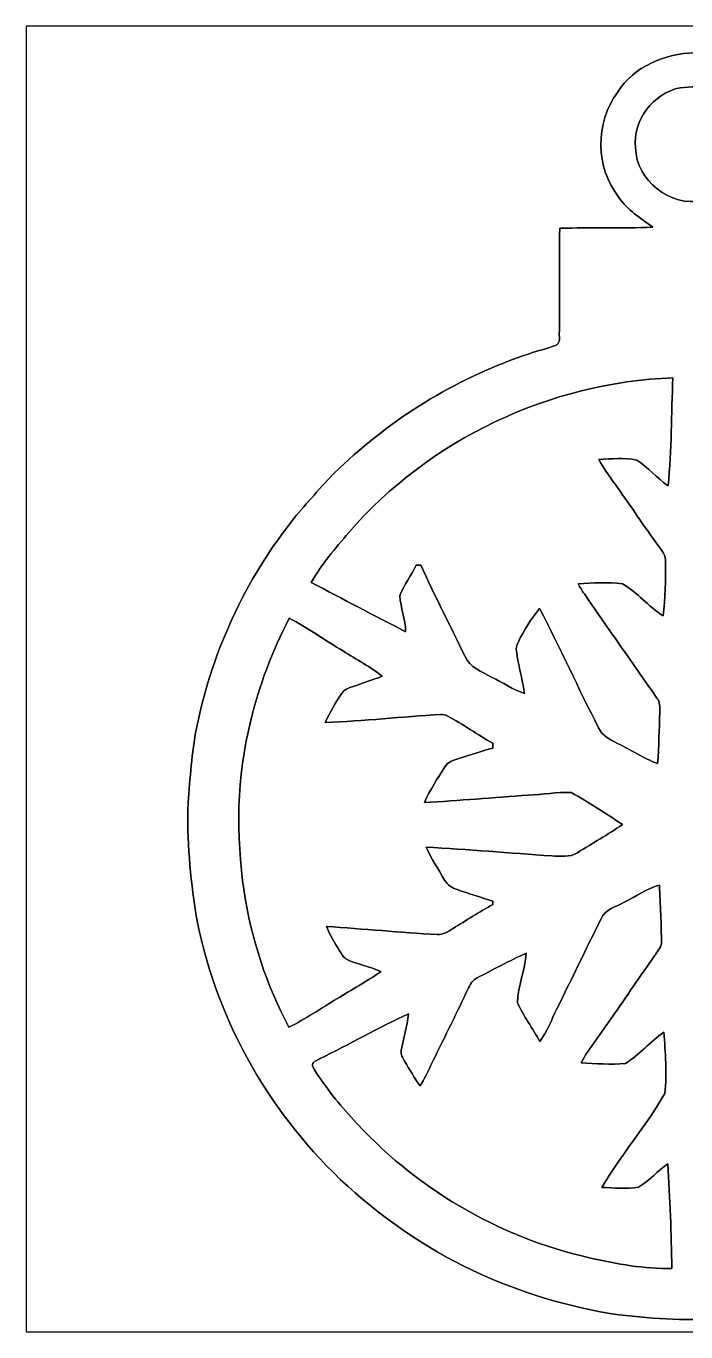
# Model space of a CAD drawing. Header units: centimetres. Extents: x -16.8 to 16.8, y -16.7 to 16.7.
# Drawn here: x -16.77 to 0.07, y -16.67 to 16.67 of the extents above; entities that cross this region are included whole.
import ezdxf

# ---------------------------------------------------------------- set-up
doc = ezdxf.new("R2010")
doc.units = ezdxf.units.CM
doc.header["$MEASUREMENT"] = 0
doc.layers.add('Layer 1', color=7, linetype='Continuous')

msp = doc.modelspace()

# ---------------------------------------------------------------- linework, layer by layer
at = {"layer": 'Layer 1', "color": 7}
for points, knots in [([(-16.77458, 16.66875), (-16.77458, 16.66875), (16.77458, 16.66875), (16.77458, 16.66875), (16.77458, 16.66875), (16.77458, 16.66875), (16.77458, -16.66875), (16.77458, -16.66875), (16.77458, -16.66875), (16.77458, -16.66875), (-16.77458, -16.66875), (-16.77458, -16.66875), (-16.77458, -16.66875), (-16.77458, -16.66875), (-16.77458, 16.66875), (-16.77458, 16.66875), (-16.77458, 16.66875), (-16.77458, 16.66875), (-16.77458, 16.66875), (-16.77458, 16.66875)], [0, 0, 0, 0, 0.16666667, 0.16666667, 0.16666667, 0.16666667, 0.33333333, 0.33333333, 0.33333333, 0.33333333, 0.5, 0.5, 0.5, 0.5, 0.66666667, 0.66666667, 0.66666667, 0.66666667, 1, 1, 1, 1]), ([(-1.67675, 14.97647), (-2.25178, 14.20354), (-2.23732, 13.05137), (-1.63689, 12.29713), (-1.63689, 12.29713), (-1.42346, 11.96763), (-1.07597, 11.77008), (-0.77541, 11.53231), (-0.77541, 11.53231), (-1.56633, 11.50302), (-2.35797, 11.53195), (-3.14889, 11.50691), (-3.14889, 11.50691), (-3.17394, 10.59356), (-3.14149, 9.67952), (-3.16054, 8.76582), (-3.16054, 8.76582), (-3.14325, 8.68221), (-3.15948, 8.54639), (-3.25896, 8.51852), (-3.25896, 8.51852), (-3.47733, 8.43068), (-3.70911, 8.38235), (-3.93065, 8.30404), (-3.93065, 8.30404), (-5.68572, 7.71984), (-7.30956, 6.74793), (-8.6614, 5.4864), (-8.6614, 5.4864), (-9.06039, 5.13221), (-9.39765, 4.71629), (-9.75325, 4.32082), (-9.75325, 4.32082), (-11.09451, 2.72591), (-12.01349, 0.78352), (-12.42483, -1.25801), (-12.42483, -1.25801), (-12.55007, -1.88419), (-12.58394, -2.52342), (-12.64073, -3.15842), (-12.64073, -3.15842), (-12.6746, -4.10422), (-12.58041, -5.04966), (-12.44318, -5.98452), (-12.44318, -5.98452), (-11.98033, -8.56686), (-10.64084, -10.96257), (-8.75383, -12.77479), (-8.75383, -12.77479), (-7.747, -13.70894), (-6.61282, -14.51857), (-5.36575, -15.10065), (-5.36575, -15.10065), (-4.18536, -15.65945), (-2.92171, -16.04327), (-1.62948, -16.23413), (-1.62948, -16.23413), (-0.72073, -16.34031), (0.19756, -16.39147), (1.11125, -16.32268), (1.11125, -16.32268), (4.48627, -16.15934), (7.76041, -14.57254), (10.0009, -12.04701), (10.0009, -12.04701), (11.37602, -10.50502), (12.38603, -8.63036), (12.86157, -6.61635), (12.86157, -6.61635), (13.18436, -5.32694), (13.22458, -3.98286), (13.14732, -2.66171), (13.14732, -2.66171), (13.02244, -0.84208), (12.47281, 0.94686), (11.55347, 2.52201), (11.55347, 2.52201), (10.14801, 4.99886), (7.87471, 6.95784), (5.23875, 8.02569), (5.23875, 8.02569), (4.7438, 8.24124), (4.22134, 8.38235), (3.71122, 8.55662), (3.71122, 8.55662), (3.71792, 9.54052), (3.73662, 10.52512), (3.71052, 11.50902), (3.71052, 11.50902), (2.91077, 11.53477), (2.10961, 11.49033), (1.31092, 11.54642), (1.31092, 11.54642), (2.08809, 11.96199), (2.71216, 12.79172), (2.63102, 13.70612), (2.63102, 13.70612), (2.64407, 14.20954), (2.46415, 14.70448), (2.15124, 15.09607), (2.15124, 15.09607), (1.71732, 15.66757), (1.00436, 15.9579), (0.30163, 15.98965), (0.30163, 15.98965), (-0.4639, 15.9699), (-1.25377, 15.63934), (-1.67675, 14.97647)], [0, 0, 0, 0, 0.03571429, 0.03571429, 0.03571429, 0.03571429, 0.07142857, 0.07142857, 0.07142857, 0.07142857, 0.10714286, 0.10714286, 0.10714286, 0.10714286, 0.14285714, 0.14285714, 0.14285714, 0.14285714, 0.17857143, 0.17857143, 0.17857143, 0.17857143, 0.21428571, 0.21428571, 0.21428571, 0.21428571, 0.25, 0.25, 0.25, 0.25, 0.28571429, 0.28571429, 0.28571429, 0.28571429, 0.32142857, 0.32142857, 0.32142857, 0.32142857, 0.35714286, 0.35714286, 0.35714286, 0.35714286, 0.39285714, 0.39285714, 0.39285714, 0.39285714, 0.42857143, 0.42857143, 0.42857143, 0.42857143, 0.46428571, 0.46428571, 0.46428571, 0.46428571, 0.5, 0.5, 0.5, 0.5, 0.53571429, 0.53571429, 0.53571429, 0.53571429, 0.57142857, 0.57142857, 0.57142857, 0.57142857, 0.60714286, 0.60714286, 0.60714286, 0.60714286, 0.64285714, 0.64285714, 0.64285714, 0.64285714, 0.67857143, 0.67857143, 0.67857143, 0.67857143, 0.71428571, 0.71428571, 0.71428571, 0.71428571, 0.75, 0.75, 0.75, 0.75, 0.78571429, 0.78571429, 0.78571429, 0.78571429, 0.82142857, 0.82142857, 0.82142857, 0.82142857, 0.85714286, 0.85714286, 0.85714286, 0.85714286, 0.89285714, 0.89285714, 0.89285714, 0.89285714, 0.92857143, 0.92857143, 0.92857143, 0.92857143, 1, 1, 1, 1]), ([(-0.07267, 15.09571), (0.19756, 15.12358), (0.48048, 15.1384), (0.74612, 15.0682), (0.74612, 15.0682), (1.32821, 14.86747), (1.79317, 14.29949), (1.77624, 13.66837), (1.77624, 13.66837), (1.80481, 12.94659), (1.20297, 12.29395), (0.49636, 12.20717), (0.49636, 12.20717), (-0.31962, 12.05477), (-1.20262, 12.72222), (-1.2132, 13.56536), (-1.2132, 13.56536), (-1.29611, 14.26986), (-0.756, 14.95672), (-0.07267, 15.09571)], [0, 0, 0, 0, 0.16666667, 0.16666667, 0.16666667, 0.16666667, 0.33333333, 0.33333333, 0.33333333, 0.33333333, 0.5, 0.5, 0.5, 0.5, 0.66666667, 0.66666667, 0.66666667, 0.66666667, 1, 1, 1, 1]), ([(-8.53828, 3.74191), (-6.47559, 6.11752), (-3.40501, 7.57237), (-0.26317, 7.68844), (-0.26317, 7.68844), (-0.29528, 6.76945), (-0.29069, 5.84694), (-0.38276, 4.93113), (-0.38276, 4.93113), (-0.66887, 5.12586), (-0.88688, 5.40844), (-1.18428, 5.58624), (-1.18428, 5.58624), (-1.49648, 5.66843), (-1.82951, 5.61305), (-2.14842, 5.6074), (-2.14842, 5.6074), (-2.02071, 5.34882), (-1.83691, 5.12374), (-1.67605, 4.88562), (-1.67605, 4.88562), (-1.32115, 4.40196), (-0.99766, 3.89608), (-0.63994, 3.41418), (-0.63994, 3.41418), (-0.54998, 3.28366), (-0.42122, 3.15736), (-0.44909, 2.98062), (-0.44909, 2.98062), (-0.43215, 2.52342), (-0.46355, 2.06481), (-0.50659, 1.60937), (-0.50659, 1.60937), (-0.88194, 1.84926), (-1.1617, 2.21403), (-1.54975, 2.43381), (-1.54975, 2.43381), (-1.92476, 2.47438), (-2.30258, 2.45357), (-2.67794, 2.43381), (-2.67794, 2.43381), (-2.63313, 2.34174), (-2.58057, 2.2546), (-2.5206, 2.17135), (-2.5206, 2.17135), (-1.90747, 1.28129), (-1.28305, 0.39899), (-0.6671, -0.48895), (-0.6671, -0.48895), (-0.58208, -0.58738), (-0.59619, -0.72143), (-0.59373, -0.84349), (-0.59373, -0.84349), (-0.61242, -1.28094), (-0.61136, -1.7205), (-0.65334, -2.15688), (-0.65334, -2.15688), (-1.01388, -2.02706), (-1.32927, -1.80023), (-1.67746, -1.64324), (-1.67746, -1.64324), (-1.86655, -1.55046), (-2.07151, -1.45415), (-2.15653, -1.24319), (-2.15653, -1.24319), (-2.67899, -0.23777), (-3.13725, 0.80081), (-3.66536, 1.80305), (-3.66536, 1.80305), (-3.87738, 1.53388), (-4.064, 1.24213), (-4.21287, 0.93345), (-4.21287, 0.93345), (-4.30318, 0.79199), (-4.23369, 0.6283), (-4.21711, 0.47625), (-4.21711, 0.47625), (-4.16384, 0.19297), (-4.08693, -0.08608), (-4.04742, -0.37218), (-4.04742, -0.37218), (-4.34552, -0.27058), (-4.60622, -0.08819), (-4.88915, 0.04692), (-4.88915, 0.04692), (-5.13574, 0.18415), (-5.4483, 0.29704), (-5.56507, 0.5775), (-5.56507, 0.5775), (-5.94713, 1.35149), (-6.33765, 2.12196), (-6.69749, 2.90618), (-6.69749, 2.90618), (-6.73629, 2.90583), (-6.77474, 2.90548), (-6.8132, 2.90477), (-6.8132, 2.90477), (-6.94443, 2.64301), (-7.1247, 2.40277), (-7.23053, 2.13007), (-7.23053, 2.13007), (-7.21607, 1.81892), (-7.08413, 1.52224), (-7.08519, 1.20826), (-7.08519, 1.20826), (-7.89093, 1.62031), (-8.69068, 2.04435), (-9.49184, 2.46556), (-9.49184, 2.46556), (-9.23537, 2.9337), (-8.87659, 3.33269), (-8.53828, 3.74191)], [0, 0, 0, 0, 0.03448276, 0.03448276, 0.03448276, 0.03448276, 0.06896552, 0.06896552, 0.06896552, 0.06896552, 0.10344828, 0.10344828, 0.10344828, 0.10344828, 0.13793103, 0.13793103, 0.13793103, 0.13793103, 0.17241379, 0.17241379, 0.17241379, 0.17241379, 0.20689655, 0.20689655, 0.20689655, 0.20689655, 0.24137931, 0.24137931, 0.24137931, 0.24137931, 0.27586207, 0.27586207, 0.27586207, 0.27586207, 0.31034483, 0.31034483, 0.31034483, 0.31034483, 0.34482759, 0.34482759, 0.34482759, 0.34482759, 0.37931034, 0.37931034, 0.37931034, 0.37931034, 0.4137931, 0.4137931, 0.4137931, 0.4137931, 0.44827586, 0.44827586, 0.44827586, 0.44827586, 0.48275862, 0.48275862, 0.48275862, 0.48275862, 0.51724138, 0.51724138, 0.51724138, 0.51724138, 0.55172414, 0.55172414, 0.55172414, 0.55172414, 0.5862069, 0.5862069, 0.5862069, 0.5862069, 0.62068966, 0.62068966, 0.62068966, 0.62068966, 0.65517241, 0.65517241, 0.65517241, 0.65517241, 0.68965517, 0.68965517, 0.68965517, 0.68965517, 0.72413793, 0.72413793, 0.72413793, 0.72413793, 0.75862069, 0.75862069, 0.75862069, 0.75862069, 0.79310345, 0.79310345, 0.79310345, 0.79310345, 0.82758621, 0.82758621, 0.82758621, 0.82758621, 0.86206897, 0.86206897, 0.86206897, 0.86206897, 0.89655172, 0.89655172, 0.89655172, 0.89655172, 0.93103448, 0.93103448, 0.93103448, 0.93103448, 1, 1, 1, 1]), ([(-10.05734, 1.55328), (-9.58003, 1.30034), (-9.13624, 0.98848), (-8.67304, 0.71049), (-8.67304, 0.71049), (-8.34284, 0.49636), (-7.98583, 0.31926), (-7.68068, 0.06844), (-7.68068, 0.06844), (-7.93397, -0.02469), (-8.19115, -0.10724), (-8.44585, -0.19579), (-8.44585, -0.19579), (-8.54957, -0.23283), (-8.66069, -0.27834), (-8.71926, -0.37888), (-8.71926, -0.37888), (-8.88294, -0.60784), (-9.01876, -0.85549), (-9.13906, -1.10949), (-9.13906, -1.10949), (-8.15375, -1.0735), (-7.17233, -0.96414), (-6.18808, -0.90734), (-6.18808, -0.90734), (-6.13022, -0.90417), (-6.07025, -0.90981), (-6.01909, -0.93945), (-6.01909, -0.93945), (-5.61975, -1.15711), (-5.24651, -1.41958), (-4.85246, -1.64641), (-4.85246, -1.64641), (-4.85316, -1.68557), (-4.85387, -1.72473), (-4.85422, -1.76389), (-4.85422, -1.76389), (-5.15232, -1.83056), (-5.43525, -1.94769), (-5.72841, -2.03235), (-5.72841, -2.03235), (-5.85858, -2.07469), (-6.01133, -2.10996), (-6.07977, -2.24331), (-6.07977, -2.24331), (-6.27098, -2.53577), (-6.45901, -2.83386), (-6.60576, -3.15172), (-6.60576, -3.15172), (-5.72029, -3.10903), (-4.83764, -3.02189), (-3.95288, -2.96721), (-3.95288, -2.96721), (-3.58634, -2.95028), (-3.22086, -2.88219), (-2.85362, -2.89913), (-2.85362, -2.89913), (-2.40736, -3.15278), (-1.97062, -3.42829), (-1.54623, -3.71898), (-1.54623, -3.71898), (-1.91982, -3.97228), (-2.31352, -4.19418), (-2.69558, -4.43406), (-2.69558, -4.43406), (-2.88819, -4.56353), (-3.13619, -4.52014), (-3.35421, -4.51803), (-3.35421, -4.51803), (-4.42383, -4.44041), (-5.49275, -4.35434), (-6.56343, -4.29048), (-6.56343, -4.29048), (-6.42373, -4.58223), (-6.25369, -4.8581), (-6.08718, -5.13503), (-6.08718, -5.13503), (-6.01768, -5.25568), (-5.89739, -5.33365), (-5.76686, -5.37739), (-5.76686, -5.37739), (-5.46488, -5.48358), (-5.15832, -5.57636), (-4.85352, -5.67443), (-4.85352, -5.67443), (-4.85493, -5.69489), (-4.85704, -5.73581), (-4.85846, -5.75663), (-4.85846, -5.75663), (-5.20277, -5.9503), (-5.5372, -6.16126), (-5.87269, -6.36976), (-5.87269, -6.36976), (-5.9944, -6.44384), (-6.12599, -6.53344), (-6.27556, -6.52639), (-6.27556, -6.52639), (-7.2203, -6.46959), (-8.16328, -6.38104), (-9.10766, -6.31825), (-9.10766, -6.31825), (-9.01947, -6.53591), (-8.89106, -6.73417), (-8.77288, -6.93667), (-8.77288, -6.93667), (-8.72031, -7.02028), (-8.66987, -7.11694), (-8.57779, -7.16456), (-8.57779, -7.16456), (-8.30157, -7.29227), (-7.99359, -7.33425), (-7.72089, -7.47077), (-7.72089, -7.47077), (-8.07932, -7.72372), (-8.4649, -7.93503), (-8.83779, -8.16575), (-8.83779, -8.16575), (-9.24419, -8.40952), (-9.63613, -8.67974), (-10.06193, -8.88965), (-10.06193, -8.88965), (-10.64154, -7.81262), (-11.02254, -6.62799), (-11.20916, -5.42008), (-11.20916, -5.42008), (-11.41589, -3.98357), (-11.40389, -2.50225), (-11.04159, -1.09079), (-11.04159, -1.09079), (-10.83239, -0.16969), (-10.48279, 0.71191), (-10.05734, 1.55328)], [0, 0, 0, 0, 0.02941176, 0.02941176, 0.02941176, 0.02941176, 0.05882353, 0.05882353, 0.05882353, 0.05882353, 0.08823529, 0.08823529, 0.08823529, 0.08823529, 0.11764706, 0.11764706, 0.11764706, 0.11764706, 0.14705882, 0.14705882, 0.14705882, 0.14705882, 0.17647059, 0.17647059, 0.17647059, 0.17647059, 0.20588235, 0.20588235, 0.20588235, 0.20588235, 0.23529412, 0.23529412, 0.23529412, 0.23529412, 0.26470588, 0.26470588, 0.26470588, 0.26470588, 0.29411765, 0.29411765, 0.29411765, 0.29411765, 0.32352941, 0.32352941, 0.32352941, 0.32352941, 0.35294118, 0.35294118, 0.35294118, 0.35294118, 0.38235294, 0.38235294, 0.38235294, 0.38235294, 0.41176471, 0.41176471, 0.41176471, 0.41176471, 0.44117647, 0.44117647, 0.44117647, 0.44117647, 0.47058824, 0.47058824, 0.47058824, 0.47058824, 0.5, 0.5, 0.5, 0.5, 0.52941176, 0.52941176, 0.52941176, 0.52941176, 0.55882353, 0.55882353, 0.55882353, 0.55882353, 0.58823529, 0.58823529, 0.58823529, 0.58823529, 0.61764706, 0.61764706, 0.61764706, 0.61764706, 0.64705882, 0.64705882, 0.64705882, 0.64705882, 0.67647059, 0.67647059, 0.67647059, 0.67647059, 0.70588235, 0.70588235, 0.70588235, 0.70588235, 0.73529412, 0.73529412, 0.73529412, 0.73529412, 0.76470588, 0.76470588, 0.76470588, 0.76470588, 0.79411765, 0.79411765, 0.79411765, 0.79411765, 0.82352941, 0.82352941, 0.82352941, 0.82352941, 0.85294118, 0.85294118, 0.85294118, 0.85294118, 0.88235294, 0.88235294, 0.88235294, 0.88235294, 0.91176471, 0.91176471, 0.91176471, 0.91176471, 0.94117647, 0.94117647, 0.94117647, 0.94117647, 1, 1, 1, 1]), ([(-1.50072, -5.69489), (-1.19662, -5.55978), (-0.92569, -5.34882), (-0.60149, -5.26203), (-0.60149, -5.26203), (-0.58596, -5.75945), (-0.54998, -6.25722), (-0.55351, -6.75534), (-0.55351, -6.75534), (-0.56727, -6.87705), (-0.67134, -6.96419), (-0.72531, -7.06931), (-0.72531, -7.06931), (-1.08867, -7.58896), (-1.45274, -8.10824), (-1.8101, -8.63247), (-1.8101, -8.63247), (-2.07186, -9.02476), (-2.38196, -9.38601), (-2.60562, -9.80334), (-2.60562, -9.80334), (-2.22814, -9.82345), (-1.84785, -9.84814), (-1.47003, -9.81428), (-1.47003, -9.81428), (-1.11372, -9.5885), (-0.83891, -9.25936), (-0.49213, -9.02053), (-0.49213, -9.02053), (-0.44944, -9.54017), (-0.41487, -10.06404), (-0.46143, -10.58474), (-0.46143, -10.58474), (-0.95038, -11.41412), (-1.58186, -12.15319), (-2.0761, -12.98011), (-2.0761, -12.98011), (-1.76424, -12.99069), (-1.44498, -13.02914), (-1.1363, -12.9727), (-1.1363, -12.9727), (-0.86572, -12.80266), (-0.64453, -12.56594), (-0.38947, -12.37439), (-0.38947, -12.37439), (-0.33232, -13.26515), (-0.2988, -14.15838), (-0.28575, -15.05091), (-0.28575, -15.05091), (-0.98813, -15.05585), (-1.68451, -14.94261), (-2.36643, -14.78245), (-2.36643, -14.78245), (-4.70994, -14.25928), (-6.87493, -12.98046), (-8.47372, -11.19046), (-8.47372, -11.19046), (-8.83885, -10.78406), (-9.18669, -10.35791), (-9.46468, -9.8866), (-9.46468, -9.8866), (-9.48655, -9.77618), (-9.35002, -9.74443), (-9.27982, -9.69504), (-9.27982, -9.69504), (-8.5157, -9.32709), (-7.78228, -8.8967), (-7.00723, -8.55239), (-7.00723, -8.55239), (-7.04638, -8.86813), (-7.14375, -9.17293), (-7.19702, -9.48619), (-7.19702, -9.48619), (-7.2203, -9.58603), (-7.15151, -9.66999), (-7.10918, -9.7536), (-7.10918, -9.7536), (-6.98429, -9.96809), (-6.86118, -10.18469), (-6.71548, -10.38613), (-6.71548, -10.38613), (-6.60541, -10.22068), (-6.52498, -10.03794), (-6.43608, -9.8612), (-6.43608, -9.8612), (-6.13692, -9.23466), (-5.81801, -8.61766), (-5.52803, -7.98689), (-5.52803, -7.98689), (-5.46276, -7.86059), (-5.41408, -7.70396), (-5.27297, -7.64152), (-5.27297, -7.64152), (-4.85704, -7.41786), (-4.439, -7.19667), (-4.00861, -7.00229), (-4.00861, -7.00229), (-4.03401, -7.42844), (-4.2097, -7.83449), (-4.23016, -8.25888), (-4.23016, -8.25888), (-4.07564, -8.60884), (-3.8421, -8.92069), (-3.65407, -9.25371), (-3.65407, -9.25371), (-3.47098, -8.99866), (-3.36021, -8.70091), (-3.2198, -8.42151), (-3.2198, -8.42151), (-2.84586, -7.65457), (-2.47227, -6.88728), (-2.09268, -6.12352), (-2.09268, -6.12352), (-1.99425, -5.87693), (-1.70674, -5.81907), (-1.50072, -5.69489)], [0, 0, 0, 0, 0.03333333, 0.03333333, 0.03333333, 0.03333333, 0.06666667, 0.06666667, 0.06666667, 0.06666667, 0.1, 0.1, 0.1, 0.1, 0.13333333, 0.13333333, 0.13333333, 0.13333333, 0.16666667, 0.16666667, 0.16666667, 0.16666667, 0.2, 0.2, 0.2, 0.2, 0.23333333, 0.23333333, 0.23333333, 0.23333333, 0.26666667, 0.26666667, 0.26666667, 0.26666667, 0.3, 0.3, 0.3, 0.3, 0.33333333, 0.33333333, 0.33333333, 0.33333333, 0.36666667, 0.36666667, 0.36666667, 0.36666667, 0.4, 0.4, 0.4, 0.4, 0.43333333, 0.43333333, 0.43333333, 0.43333333, 0.46666667, 0.46666667, 0.46666667, 0.46666667, 0.5, 0.5, 0.5, 0.5, 0.53333333, 0.53333333, 0.53333333, 0.53333333, 0.56666667, 0.56666667, 0.56666667, 0.56666667, 0.6, 0.6, 0.6, 0.6, 0.63333333, 0.63333333, 0.63333333, 0.63333333, 0.66666667, 0.66666667, 0.66666667, 0.66666667, 0.7, 0.7, 0.7, 0.7, 0.73333333, 0.73333333, 0.73333333, 0.73333333, 0.76666667, 0.76666667, 0.76666667, 0.76666667, 0.8, 0.8, 0.8, 0.8, 0.83333333, 0.83333333, 0.83333333, 0.83333333, 0.86666667, 0.86666667, 0.86666667, 0.86666667, 0.9, 0.9, 0.9, 0.9, 0.93333333, 0.93333333, 0.93333333, 0.93333333, 1, 1, 1, 1])]:
    msp.add_open_spline(points, degree=3, knots=knots, dxfattribs=at)
at = {"layer": 'Layer 1', "color": 253}
for points, knots in [([(-1.67675, 14.97647), (-1.25377, 15.63934), (-0.4639, 15.9699), (0.30163, 15.98965), (0.30163, 15.98965), (1.00436, 15.9579), (1.71732, 15.66757), (2.15124, 15.09607), (2.15124, 15.09607), (2.46415, 14.70448), (2.64407, 14.20954), (2.63102, 13.70612), (2.63102, 13.70612), (2.71216, 12.79172), (2.08809, 11.96199), (1.31092, 11.54642), (1.31092, 11.54642), (2.10961, 11.49033), (2.91077, 11.53477), (3.71052, 11.50902), (3.71052, 11.50902), (3.73662, 10.52512), (3.71792, 9.54052), (3.71122, 8.55662), (3.71122, 8.55662), (4.22134, 8.38235), (4.7438, 8.24124), (5.23875, 8.02569), (5.23875, 8.02569), (7.87471, 6.95784), (10.14801, 4.99886), (11.55347, 2.52201), (11.55347, 2.52201), (12.47281, 0.94686), (13.02244, -0.84208), (13.14732, -2.66171), (13.14732, -2.66171), (13.22458, -3.98286), (13.18436, -5.32694), (12.86157, -6.61635), (12.86157, -6.61635), (12.38603, -8.63036), (11.37602, -10.50502), (10.0009, -12.04701), (10.0009, -12.04701), (7.76041, -14.57254), (4.48627, -16.15934), (1.11125, -16.32268), (1.11125, -16.32268), (0.19756, -16.39147), (-0.72073, -16.34031), (-1.62948, -16.23413), (-1.62948, -16.23413), (-2.92171, -16.04327), (-4.18536, -15.65945), (-5.36575, -15.10065), (-5.36575, -15.10065), (-6.61282, -14.51857), (-7.747, -13.70894), (-8.75383, -12.77479), (-8.75383, -12.77479), (-10.64084, -10.96257), (-11.98033, -8.56686), (-12.44318, -5.98452), (-12.44318, -5.98452), (-12.58041, -5.04966), (-12.6746, -4.10422), (-12.64073, -3.15842), (-12.64073, -3.15842), (-12.58394, -2.52342), (-12.55007, -1.88419), (-12.42483, -1.25801), (-12.42483, -1.25801), (-12.01349, 0.78352), (-11.09451, 2.72591), (-9.75325, 4.32082), (-9.75325, 4.32082), (-9.39765, 4.71629), (-9.06039, 5.13221), (-8.6614, 5.4864), (-8.6614, 5.4864), (-7.30956, 6.74793), (-5.68572, 7.71984), (-3.93065, 8.30404), (-3.93065, 8.30404), (-3.70911, 8.38235), (-3.47733, 8.43068), (-3.25896, 8.51852), (-3.25896, 8.51852), (-3.15948, 8.54639), (-3.14325, 8.68221), (-3.16054, 8.76582), (-3.16054, 8.76582), (-3.14149, 9.67952), (-3.17394, 10.59356), (-3.14889, 11.50691), (-3.14889, 11.50691), (-2.35797, 11.53195), (-1.56633, 11.50302), (-0.77541, 11.53231), (-0.77541, 11.53231), (-1.07597, 11.77008), (-1.42346, 11.96763), (-1.63689, 12.29713), (-1.63689, 12.29713), (-2.23732, 13.05137), (-2.25178, 14.20354), (-1.67675, 14.97647), (-1.67675, 14.97647), (-1.67675, 14.97647), (-1.67675, 14.97647), (-1.67675, 14.97647)], [0, 0, 0, 0, 0.03448276, 0.03448276, 0.03448276, 0.03448276, 0.06896552, 0.06896552, 0.06896552, 0.06896552, 0.10344828, 0.10344828, 0.10344828, 0.10344828, 0.13793103, 0.13793103, 0.13793103, 0.13793103, 0.17241379, 0.17241379, 0.17241379, 0.17241379, 0.20689655, 0.20689655, 0.20689655, 0.20689655, 0.24137931, 0.24137931, 0.24137931, 0.24137931, 0.27586207, 0.27586207, 0.27586207, 0.27586207, 0.31034483, 0.31034483, 0.31034483, 0.31034483, 0.34482759, 0.34482759, 0.34482759, 0.34482759, 0.37931034, 0.37931034, 0.37931034, 0.37931034, 0.4137931, 0.4137931, 0.4137931, 0.4137931, 0.44827586, 0.44827586, 0.44827586, 0.44827586, 0.48275862, 0.48275862, 0.48275862, 0.48275862, 0.51724138, 0.51724138, 0.51724138, 0.51724138, 0.55172414, 0.55172414, 0.55172414, 0.55172414, 0.5862069, 0.5862069, 0.5862069, 0.5862069, 0.62068966, 0.62068966, 0.62068966, 0.62068966, 0.65517241, 0.65517241, 0.65517241, 0.65517241, 0.68965517, 0.68965517, 0.68965517, 0.68965517, 0.72413793, 0.72413793, 0.72413793, 0.72413793, 0.75862069, 0.75862069, 0.75862069, 0.75862069, 0.79310345, 0.79310345, 0.79310345, 0.79310345, 0.82758621, 0.82758621, 0.82758621, 0.82758621, 0.86206897, 0.86206897, 0.86206897, 0.86206897, 0.89655172, 0.89655172, 0.89655172, 0.89655172, 0.93103448, 0.93103448, 0.93103448, 0.93103448, 1, 1, 1, 1]), ([(-0.07267, 15.09571), (-0.756, 14.95672), (-1.29611, 14.26986), (-1.2132, 13.56536), (-1.2132, 13.56536), (-1.20262, 12.72222), (-0.31962, 12.05477), (0.49636, 12.20717), (0.49636, 12.20717), (1.20297, 12.29395), (1.80481, 12.94659), (1.77624, 13.66837), (1.77624, 13.66837), (1.79317, 14.29949), (1.32821, 14.86747), (0.74612, 15.0682), (0.74612, 15.0682), (0.48048, 15.1384), (0.19756, 15.12358), (-0.07267, 15.09571), (-0.07267, 15.09571), (-0.07267, 15.09571), (-0.07267, 15.09571), (-0.07267, 15.09571)], [0, 0, 0, 0, 0.14285714, 0.14285714, 0.14285714, 0.14285714, 0.28571429, 0.28571429, 0.28571429, 0.28571429, 0.42857143, 0.42857143, 0.42857143, 0.42857143, 0.57142857, 0.57142857, 0.57142857, 0.57142857, 0.71428571, 0.71428571, 0.71428571, 0.71428571, 1, 1, 1, 1]), ([(-8.53828, 3.74191), (-8.87659, 3.33269), (-9.23537, 2.9337), (-9.49184, 2.46556), (-9.49184, 2.46556), (-8.69068, 2.04435), (-7.89093, 1.62031), (-7.08519, 1.20826), (-7.08519, 1.20826), (-7.08413, 1.52224), (-7.21607, 1.81892), (-7.23053, 2.13007), (-7.23053, 2.13007), (-7.1247, 2.40277), (-6.94443, 2.64301), (-6.8132, 2.90477), (-6.8132, 2.90477), (-6.77474, 2.90548), (-6.73629, 2.90583), (-6.69749, 2.90618), (-6.69749, 2.90618), (-6.33765, 2.12196), (-5.94713, 1.35149), (-5.56507, 0.5775), (-5.56507, 0.5775), (-5.4483, 0.29704), (-5.13574, 0.18415), (-4.88915, 0.04692), (-4.88915, 0.04692), (-4.60622, -0.08819), (-4.34552, -0.27058), (-4.04742, -0.37218), (-4.04742, -0.37218), (-4.08693, -0.08608), (-4.16384, 0.19297), (-4.21711, 0.47625), (-4.21711, 0.47625), (-4.23369, 0.6283), (-4.30318, 0.79199), (-4.21287, 0.93345), (-4.21287, 0.93345), (-4.064, 1.24213), (-3.87738, 1.53388), (-3.66536, 1.80305), (-3.66536, 1.80305), (-3.13725, 0.80081), (-2.67899, -0.23777), (-2.15653, -1.24319), (-2.15653, -1.24319), (-2.07151, -1.45415), (-1.86655, -1.55046), (-1.67746, -1.64324), (-1.67746, -1.64324), (-1.32927, -1.80023), (-1.01388, -2.02706), (-0.65334, -2.15688), (-0.65334, -2.15688), (-0.61136, -1.7205), (-0.61242, -1.28094), (-0.59373, -0.84349), (-0.59373, -0.84349), (-0.59619, -0.72143), (-0.58208, -0.58738), (-0.6671, -0.48895), (-0.6671, -0.48895), (-1.28305, 0.39899), (-1.90747, 1.28129), (-2.5206, 2.17135), (-2.5206, 2.17135), (-2.58057, 2.2546), (-2.63313, 2.34174), (-2.67794, 2.43381), (-2.67794, 2.43381), (-2.30258, 2.45357), (-1.92476, 2.47438), (-1.54975, 2.43381), (-1.54975, 2.43381), (-1.1617, 2.21403), (-0.88194, 1.84926), (-0.50659, 1.60937), (-0.50659, 1.60937), (-0.46355, 2.06481), (-0.43215, 2.52342), (-0.44909, 2.98062), (-0.44909, 2.98062), (-0.42122, 3.15736), (-0.54998, 3.28366), (-0.63994, 3.41418), (-0.63994, 3.41418), (-0.99766, 3.89608), (-1.32115, 4.40196), (-1.67605, 4.88562), (-1.67605, 4.88562), (-1.83691, 5.12374), (-2.02071, 5.34882), (-2.14842, 5.6074), (-2.14842, 5.6074), (-1.82951, 5.61305), (-1.49648, 5.66843), (-1.18428, 5.58624), (-1.18428, 5.58624), (-0.88688, 5.40844), (-0.66887, 5.12586), (-0.38276, 4.93113), (-0.38276, 4.93113), (-0.29069, 5.84694), (-0.29528, 6.76945), (-0.26317, 7.68844), (-0.26317, 7.68844), (-3.40501, 7.57237), (-6.47559, 6.11752), (-8.53828, 3.74191), (-8.53828, 3.74191), (-8.53828, 3.74191), (-8.53828, 3.74191), (-8.53828, 3.74191)], [0, 0, 0, 0, 0.03333333, 0.03333333, 0.03333333, 0.03333333, 0.06666667, 0.06666667, 0.06666667, 0.06666667, 0.1, 0.1, 0.1, 0.1, 0.13333333, 0.13333333, 0.13333333, 0.13333333, 0.16666667, 0.16666667, 0.16666667, 0.16666667, 0.2, 0.2, 0.2, 0.2, 0.23333333, 0.23333333, 0.23333333, 0.23333333, 0.26666667, 0.26666667, 0.26666667, 0.26666667, 0.3, 0.3, 0.3, 0.3, 0.33333333, 0.33333333, 0.33333333, 0.33333333, 0.36666667, 0.36666667, 0.36666667, 0.36666667, 0.4, 0.4, 0.4, 0.4, 0.43333333, 0.43333333, 0.43333333, 0.43333333, 0.46666667, 0.46666667, 0.46666667, 0.46666667, 0.5, 0.5, 0.5, 0.5, 0.53333333, 0.53333333, 0.53333333, 0.53333333, 0.56666667, 0.56666667, 0.56666667, 0.56666667, 0.6, 0.6, 0.6, 0.6, 0.63333333, 0.63333333, 0.63333333, 0.63333333, 0.66666667, 0.66666667, 0.66666667, 0.66666667, 0.7, 0.7, 0.7, 0.7, 0.73333333, 0.73333333, 0.73333333, 0.73333333, 0.76666667, 0.76666667, 0.76666667, 0.76666667, 0.8, 0.8, 0.8, 0.8, 0.83333333, 0.83333333, 0.83333333, 0.83333333, 0.86666667, 0.86666667, 0.86666667, 0.86666667, 0.9, 0.9, 0.9, 0.9, 0.93333333, 0.93333333, 0.93333333, 0.93333333, 1, 1, 1, 1]), ([(-10.05734, 1.55328), (-10.48279, 0.71191), (-10.83239, -0.16969), (-11.04159, -1.09079), (-11.04159, -1.09079), (-11.40389, -2.50225), (-11.41589, -3.98357), (-11.20916, -5.42008), (-11.20916, -5.42008), (-11.02254, -6.62799), (-10.64154, -7.81262), (-10.06193, -8.88965), (-10.06193, -8.88965), (-9.63613, -8.67974), (-9.24419, -8.40952), (-8.83779, -8.16575), (-8.83779, -8.16575), (-8.4649, -7.93503), (-8.07932, -7.72372), (-7.72089, -7.47077), (-7.72089, -7.47077), (-7.99359, -7.33425), (-8.30157, -7.29227), (-8.57779, -7.16456), (-8.57779, -7.16456), (-8.66987, -7.11694), (-8.72031, -7.02028), (-8.77288, -6.93667), (-8.77288, -6.93667), (-8.89106, -6.73417), (-9.01947, -6.53591), (-9.10766, -6.31825), (-9.10766, -6.31825), (-8.16328, -6.38104), (-7.2203, -6.46959), (-6.27556, -6.52639), (-6.27556, -6.52639), (-6.12599, -6.53344), (-5.9944, -6.44384), (-5.87269, -6.36976), (-5.87269, -6.36976), (-5.5372, -6.16126), (-5.20277, -5.9503), (-4.85846, -5.75663), (-4.85846, -5.75663), (-4.85704, -5.73581), (-4.85493, -5.69489), (-4.85352, -5.67443), (-4.85352, -5.67443), (-5.15832, -5.57636), (-5.46488, -5.48358), (-5.76686, -5.37739), (-5.76686, -5.37739), (-5.89739, -5.33365), (-6.01768, -5.25568), (-6.08718, -5.13503), (-6.08718, -5.13503), (-6.25369, -4.8581), (-6.42373, -4.58223), (-6.56343, -4.29048), (-6.56343, -4.29048), (-5.49275, -4.35434), (-4.42383, -4.44041), (-3.35421, -4.51803), (-3.35421, -4.51803), (-3.13619, -4.52014), (-2.88819, -4.56353), (-2.69558, -4.43406), (-2.69558, -4.43406), (-2.31352, -4.19418), (-1.91982, -3.97228), (-1.54623, -3.71898), (-1.54623, -3.71898), (-1.97062, -3.42829), (-2.40736, -3.15278), (-2.85362, -2.89913), (-2.85362, -2.89913), (-3.22086, -2.88219), (-3.58634, -2.95028), (-3.95288, -2.96721), (-3.95288, -2.96721), (-4.83764, -3.02189), (-5.72029, -3.10903), (-6.60576, -3.15172), (-6.60576, -3.15172), (-6.45901, -2.83386), (-6.27098, -2.53577), (-6.07977, -2.24331), (-6.07977, -2.24331), (-6.01133, -2.10996), (-5.85858, -2.07469), (-5.72841, -2.03235), (-5.72841, -2.03235), (-5.43525, -1.94769), (-5.15232, -1.83056), (-4.85422, -1.76389), (-4.85422, -1.76389), (-4.85387, -1.72473), (-4.85316, -1.68557), (-4.85246, -1.64641), (-4.85246, -1.64641), (-5.24651, -1.41958), (-5.61975, -1.15711), (-6.01909, -0.93945), (-6.01909, -0.93945), (-6.07025, -0.90981), (-6.13022, -0.90417), (-6.18808, -0.90734), (-6.18808, -0.90734), (-7.17233, -0.96414), (-8.15375, -1.0735), (-9.13906, -1.10949), (-9.13906, -1.10949), (-9.01876, -0.85549), (-8.88294, -0.60784), (-8.71926, -0.37888), (-8.71926, -0.37888), (-8.66069, -0.27834), (-8.54957, -0.23283), (-8.44585, -0.19579), (-8.44585, -0.19579), (-8.19115, -0.10724), (-7.93397, -0.02469), (-7.68068, 0.06844), (-7.68068, 0.06844), (-7.98583, 0.31926), (-8.34284, 0.49636), (-8.67304, 0.71049), (-8.67304, 0.71049), (-9.13624, 0.98848), (-9.58003, 1.30034), (-10.05734, 1.55328), (-10.05734, 1.55328), (-10.05734, 1.55328), (-10.05734, 1.55328), (-10.05734, 1.55328)], [0, 0, 0, 0, 0.02857143, 0.02857143, 0.02857143, 0.02857143, 0.05714286, 0.05714286, 0.05714286, 0.05714286, 0.08571429, 0.08571429, 0.08571429, 0.08571429, 0.11428571, 0.11428571, 0.11428571, 0.11428571, 0.14285714, 0.14285714, 0.14285714, 0.14285714, 0.17142857, 0.17142857, 0.17142857, 0.17142857, 0.2, 0.2, 0.2, 0.2, 0.22857143, 0.22857143, 0.22857143, 0.22857143, 0.25714286, 0.25714286, 0.25714286, 0.25714286, 0.28571429, 0.28571429, 0.28571429, 0.28571429, 0.31428571, 0.31428571, 0.31428571, 0.31428571, 0.34285714, 0.34285714, 0.34285714, 0.34285714, 0.37142857, 0.37142857, 0.37142857, 0.37142857, 0.4, 0.4, 0.4, 0.4, 0.42857143, 0.42857143, 0.42857143, 0.42857143, 0.45714286, 0.45714286, 0.45714286, 0.45714286, 0.48571429, 0.48571429, 0.48571429, 0.48571429, 0.51428571, 0.51428571, 0.51428571, 0.51428571, 0.54285714, 0.54285714, 0.54285714, 0.54285714, 0.57142857, 0.57142857, 0.57142857, 0.57142857, 0.6, 0.6, 0.6, 0.6, 0.62857143, 0.62857143, 0.62857143, 0.62857143, 0.65714286, 0.65714286, 0.65714286, 0.65714286, 0.68571429, 0.68571429, 0.68571429, 0.68571429, 0.71428571, 0.71428571, 0.71428571, 0.71428571, 0.74285714, 0.74285714, 0.74285714, 0.74285714, 0.77142857, 0.77142857, 0.77142857, 0.77142857, 0.8, 0.8, 0.8, 0.8, 0.82857143, 0.82857143, 0.82857143, 0.82857143, 0.85714286, 0.85714286, 0.85714286, 0.85714286, 0.88571429, 0.88571429, 0.88571429, 0.88571429, 0.91428571, 0.91428571, 0.91428571, 0.91428571, 0.94285714, 0.94285714, 0.94285714, 0.94285714, 1, 1, 1, 1]), ([(-1.50072, -5.69489), (-1.70674, -5.81907), (-1.99425, -5.87693), (-2.09268, -6.12352), (-2.09268, -6.12352), (-2.47227, -6.88728), (-2.84586, -7.65457), (-3.2198, -8.42151), (-3.2198, -8.42151), (-3.36021, -8.70091), (-3.47098, -8.99866), (-3.65407, -9.25371), (-3.65407, -9.25371), (-3.8421, -8.92069), (-4.07564, -8.60884), (-4.23016, -8.25888), (-4.23016, -8.25888), (-4.2097, -7.83449), (-4.03401, -7.42844), (-4.00861, -7.00229), (-4.00861, -7.00229), (-4.439, -7.19667), (-4.85704, -7.41786), (-5.27297, -7.64152), (-5.27297, -7.64152), (-5.41408, -7.70396), (-5.46276, -7.86059), (-5.52803, -7.98689), (-5.52803, -7.98689), (-5.81801, -8.61766), (-6.13692, -9.23466), (-6.43608, -9.8612), (-6.43608, -9.8612), (-6.52498, -10.03794), (-6.60541, -10.22068), (-6.71548, -10.38613), (-6.71548, -10.38613), (-6.86118, -10.18469), (-6.98429, -9.96809), (-7.10918, -9.7536), (-7.10918, -9.7536), (-7.15151, -9.66999), (-7.2203, -9.58603), (-7.19702, -9.48619), (-7.19702, -9.48619), (-7.14375, -9.17293), (-7.04638, -8.86813), (-7.00723, -8.55239), (-7.00723, -8.55239), (-7.78228, -8.8967), (-8.5157, -9.32709), (-9.27982, -9.69504), (-9.27982, -9.69504), (-9.35002, -9.74443), (-9.48655, -9.77618), (-9.46468, -9.8866), (-9.46468, -9.8866), (-9.18669, -10.35791), (-8.83885, -10.78406), (-8.47372, -11.19046), (-8.47372, -11.19046), (-6.87493, -12.98046), (-4.70994, -14.25928), (-2.36643, -14.78245), (-2.36643, -14.78245), (-1.68451, -14.94261), (-0.98813, -15.05585), (-0.28575, -15.05091), (-0.28575, -15.05091), (-0.2988, -14.15838), (-0.33232, -13.26515), (-0.38947, -12.37439), (-0.38947, -12.37439), (-0.64453, -12.56594), (-0.86572, -12.80266), (-1.1363, -12.9727), (-1.1363, -12.9727), (-1.44498, -13.02914), (-1.76424, -12.99069), (-2.0761, -12.98011), (-2.0761, -12.98011), (-1.58186, -12.15319), (-0.95038, -11.41412), (-0.46143, -10.58474), (-0.46143, -10.58474), (-0.41487, -10.06404), (-0.44944, -9.54017), (-0.49213, -9.02053), (-0.49213, -9.02053), (-0.83891, -9.25936), (-1.11372, -9.5885), (-1.47003, -9.81428), (-1.47003, -9.81428), (-1.84785, -9.84814), (-2.22814, -9.82345), (-2.60562, -9.80334), (-2.60562, -9.80334), (-2.38196, -9.38601), (-2.07186, -9.02476), (-1.8101, -8.63247), (-1.8101, -8.63247), (-1.45274, -8.10824), (-1.08867, -7.58896), (-0.72531, -7.06931), (-0.72531, -7.06931), (-0.67134, -6.96419), (-0.56727, -6.87705), (-0.55351, -6.75534), (-0.55351, -6.75534), (-0.54998, -6.25722), (-0.58596, -5.75945), (-0.60149, -5.26203), (-0.60149, -5.26203), (-0.92569, -5.34882), (-1.19662, -5.55978), (-1.50072, -5.69489)], [0, 0, 0, 0, 0.03333333, 0.03333333, 0.03333333, 0.03333333, 0.06666667, 0.06666667, 0.06666667, 0.06666667, 0.1, 0.1, 0.1, 0.1, 0.13333333, 0.13333333, 0.13333333, 0.13333333, 0.16666667, 0.16666667, 0.16666667, 0.16666667, 0.2, 0.2, 0.2, 0.2, 0.23333333, 0.23333333, 0.23333333, 0.23333333, 0.26666667, 0.26666667, 0.26666667, 0.26666667, 0.3, 0.3, 0.3, 0.3, 0.33333333, 0.33333333, 0.33333333, 0.33333333, 0.36666667, 0.36666667, 0.36666667, 0.36666667, 0.4, 0.4, 0.4, 0.4, 0.43333333, 0.43333333, 0.43333333, 0.43333333, 0.46666667, 0.46666667, 0.46666667, 0.46666667, 0.5, 0.5, 0.5, 0.5, 0.53333333, 0.53333333, 0.53333333, 0.53333333, 0.56666667, 0.56666667, 0.56666667, 0.56666667, 0.6, 0.6, 0.6, 0.6, 0.63333333, 0.63333333, 0.63333333, 0.63333333, 0.66666667, 0.66666667, 0.66666667, 0.66666667, 0.7, 0.7, 0.7, 0.7, 0.73333333, 0.73333333, 0.73333333, 0.73333333, 0.76666667, 0.76666667, 0.76666667, 0.76666667, 0.8, 0.8, 0.8, 0.8, 0.83333333, 0.83333333, 0.83333333, 0.83333333, 0.86666667, 0.86666667, 0.86666667, 0.86666667, 0.9, 0.9, 0.9, 0.9, 0.93333333, 0.93333333, 0.93333333, 0.93333333, 1, 1, 1, 1])]:
    msp.add_open_spline(points, degree=3, knots=knots, dxfattribs=at)

doc.saveas('drawing.dxf')
